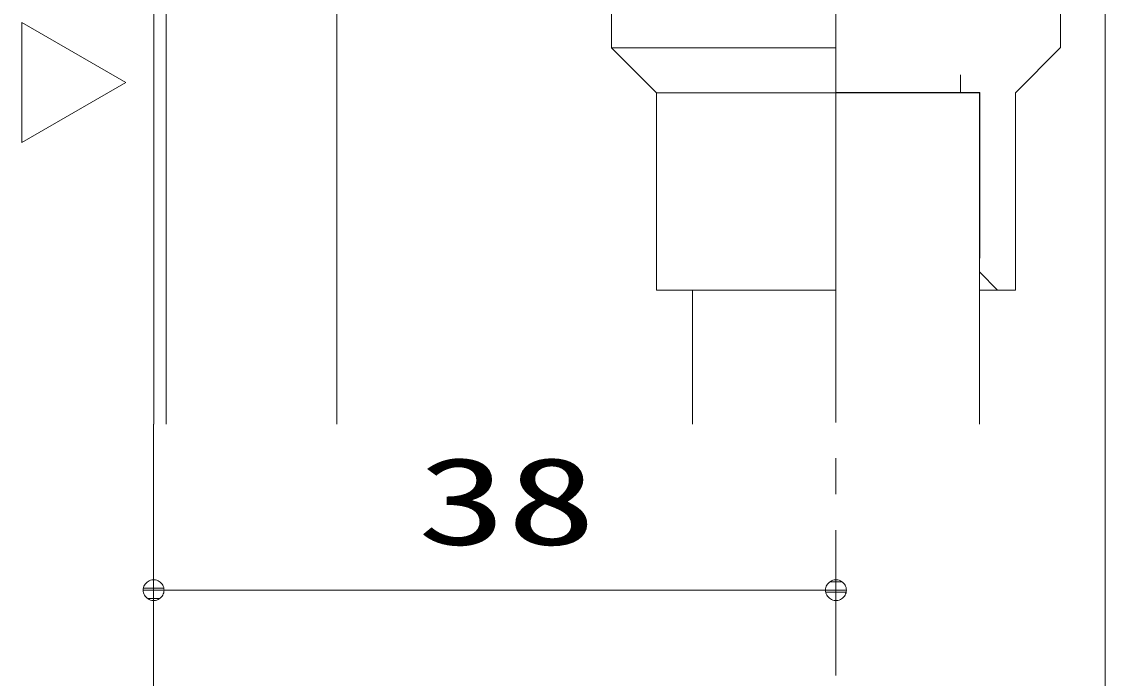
# Model space of a CAD drawing. Units: millimetres on the paper, scale 1:2. Extents: x -305 to 305, y -152 to 152.
# Drawn here: x -55.62 to -25.45, y 57.83 to 76.12 of the extents above; entities that cross this region are included whole.
import ezdxf
from ezdxf.enums import TextEntityAlignment as Align

# ---------------------------------------------------------------- set-up
doc = ezdxf.new("R2010")
doc.units = ezdxf.units.MM
doc.linetypes.add('LONG_CHAIN', pattern=[21, 18, -1, 1, -1])
doc.layers.add('0-0_TV', color=7, linetype='Continuous', lineweight=9)
doc.layers.add('0-3_0', color=7, linetype='Continuous', lineweight=9)
doc.styles.add('ＭＳ ゴシック', font='')
doc.styles.get('ＭＳ ゴシック').set_extended_font_data('MS Gothic')

# ---------------------------------------------------------------- blocks, each defined once
blk = doc.blocks.new('_DOTSMALL')
at = {"layer": '0-3_0'}
for p, q in [((0.0746, 0.1), (-0.0746, 0.1)), ((0.1223, -0.0248), (-0.1223, -0.0248))]:
    blk.add_line(p, q, dxfattribs=at)
for points in [[(0.125, 0), (0.124, 0.0157), (0.1211, 0.0311), (0.1162, 0.046), (0.1095, 0.0602), (0.1011, 0.0735), (0.0911, 0.0856), (0.0797, 0.0963), (0.067, 0.1055), (0.0532, 0.1131), (0.0386, 0.1189), (0.0234, 0.1228), (0.0078, 0.1248), (-0.0078, 0.1248), (-0.0234, 0.1228), (-0.0386, 0.1189), (-0.0532, 0.1131), (-0.067, 0.1055), (-0.0797, 0.0963), (-0.0911, 0.0856), (-0.1011, 0.0735), (-0.1095, 0.0602), (-0.1162, 0.046), (-0.1211, 0.0311), (-0.124, 0.0157), (-0.125, 0), (0, 0)], [(-0.125, 0), (-0.124, -0.0157), (-0.1211, -0.0311), (-0.1162, -0.046), (-0.1095, -0.0602), (-0.1011, -0.0735), (-0.0911, -0.0856), (-0.0797, -0.0963), (-0.067, -0.1055), (-0.0532, -0.1131), (-0.0386, -0.1189), (-0.0234, -0.1228), (-0.0078, -0.1248), (0.0078, -0.1248), (0.0234, -0.1228), (0.0386, -0.1189), (0.0532, -0.1131), (0.067, -0.1055), (0.0797, -0.0963), (0.0911, -0.0856), (0.1011, -0.0735), (0.1095, -0.0602), (0.1162, -0.046), (0.1211, -0.0311), (0.124, -0.0157), (0.125, 0), (0, 0)]]:
    blk.add_lwpolyline(points, close=True, dxfattribs=at)

msp = doc.modelspace()

# ---------------------------------------------------------------- linework, layer by layer
at = {"layer": '0-0_TV', "linetype": 'LONG_CHAIN'}
for q in [(-32.949, 57.901), (-32.949, 73.744)]:
    msp.add_line((-32.949, 103.956), q, dxfattribs=at)
at = {"layer": '0-0_TV'}
for p, q in [((-51.947, 96.144), (-51.947, 64.909)), ((-51.947, 96.144), (-51.947, 64.91)), ((-51.598, 96.144), (-51.598, 64.91)), ((-51.598, 96.144), (-51.598, 64.91)), ((-46.849, 96.144), (-46.849, 64.91)), ((-46.849, 96.144), (-46.849, 64.91)), ((-25.449, 79.845), (-25.449, 53.077)), ((-39.196, 75.394), (-39.196, 79.245)), ((-39.196, 75.394), (-39.196, 79.245)), ((-26.7, 75.394), (-26.7, 79.245)), ((-26.7, 75.394), (-26.7, 79.245)), ((-39.196, 75.394), (-32.949, 75.394)), ((-39.196, 75.394), (-37.946, 74.143)), ((-39.196, 75.394), (-37.944, 74.143)), ((-39.196, 75.394), (-32.949, 75.394)), ((-26.702, 75.394), (-27.951, 74.143)), ((-26.702, 75.394), (-27.951, 74.143)), ((-29.481, 74.644), (-29.481, 74.143)), ((-29.481, 74.644), (-29.481, 74.144)), ((-37.944, 68.644), (-37.944, 74.144)), ((-37.944, 68.644), (-37.944, 74.144)), ((-37.944, 74.143), (-32.949, 74.143)), ((-37.944, 74.143), (-32.949, 74.143)), ((-28.95, 74.143), (-32.95, 74.143)), ((-28.948, 74.144), (-32.949, 74.144)), ((-28.948, 74.144), (-29.481, 74.144)), ((-28.95, 74.143), (-29.481, 74.143)), ((-28.948, 74.144), (-28.95, 64.91)), ((-28.95, 74.143), (-28.95, 64.91)), ((-27.951, 68.644), (-27.951, 74.144)), ((-27.951, 68.644), (-27.951, 74.143)), ((-28.948, 69.144), (-28.45, 68.644)), ((-28.948, 69.144), (-28.45, 68.644)), ((-32.949, 68.644), (-37.946, 68.644)), ((-32.949, 68.644), (-37.944, 68.644)), ((-36.947, 68.644), (-36.947, 64.91)), ((-36.947, 68.644), (-36.947, 64.91)), ((-28.95, 68.644), (-27.951, 68.644)), ((-28.948, 68.644), (-27.951, 68.644)), ((-51.949, 64.909), (-51.949, 53.077)), ((-51.949, 64.909), (-51.949, 59.283)), ((-32.949, 57.901), (-32.949, 61.283)), ((-51.949, 60.283), (-32.949, 60.283))]:
    msp.add_line(p, q, dxfattribs=at)
msp.add_lwpolyline([(-55.624, 72.754), (-52.726, 74.427), (-55.624, 76.101)], close=True, dxfattribs=at)
for centre, start, end in [((-39.196, 75.394), 90, 270), ((-39.196, 75.394), 44.9836, 224.9836), ((-39.196, 75.394), 180, 0), ((-39.196, 75.394), 45.0329, 225.0329), ((-39.196, 75.394), 180, 0), ((-39.196, 75.394), 90, 270), ((-32.949, 75.394), 270, 90), ((-32.949, 75.394), 270, 90), ((-26.702, 75.394), 315.0494, 135.0494), ((-26.702, 75.394), 315.0329, 135.0329), ((-26.7, 75.394), 180, 0), ((-26.7, 75.394), 180, 0), ((-29.481, 74.644), 0, 180), ((-29.481, 74.644), 0, 180), ((-37.946, 74.143), 224.9836, 44.9836), ((-37.944, 74.144), 0, 180), ((-37.944, 74.144), 0, 180), ((-37.944, 74.143), 90, 270), ((-37.944, 74.143), 90, 270), ((-37.944, 74.143), 225.0329, 45.0329), ((-32.95, 74.143), 90, 270), ((-32.949, 74.144), 90, 270), ((-32.949, 74.143), 270, 90), ((-32.949, 74.143), 270, 90), ((-29.481, 74.144), 180, 0), ((-29.481, 74.144), 90, 270), ((-29.481, 74.143), 180, 0), ((-29.481, 74.143), 90, 270), ((-28.95, 74.143), 0, 180), ((-28.95, 74.143), 270, 90), ((-28.95, 74.143), 270, 90), ((-28.948, 74.144), 270, 90), ((-28.948, 74.144), 359.9911, 179.9911), ((-28.948, 74.144), 270, 90), ((-27.951, 74.144), 0, 180), ((-27.951, 74.143), 135.0494, 315.0494), ((-27.951, 74.143), 0, 180), ((-27.951, 74.143), 135.0329, 315.0329), ((-32.949, 73.744), 180, 0), ((-28.948, 69.144), 44.897, 224.897), ((-28.948, 69.144), 44.897, 224.897), ((-37.946, 68.644), 90, 270), ((-37.944, 68.644), 180, 0), ((-37.944, 68.644), 180, 0), ((-37.944, 68.644), 90, 270), ((-36.947, 68.644), 0, 180), ((-36.947, 68.644), 0, 180), ((-32.949, 68.644), 270, 90), ((-32.949, 68.644), 270, 90), ((-28.95, 68.644), 90, 270), ((-28.948, 68.644), 90, 270), ((-28.45, 68.644), 224.897, 44.897), ((-28.45, 68.644), 224.897, 44.897), ((-27.951, 68.644), 270, 90), ((-27.951, 68.644), 180, 0), ((-27.951, 68.644), 180, 0), ((-27.951, 68.644), 270, 90), ((-51.947, 64.91), 180, 0), ((-51.947, 64.909), 180, 0), ((-51.598, 64.91), 180, 0), ((-51.598, 64.91), 180, 0), ((-46.849, 64.91), 180, 0), ((-46.849, 64.91), 180, 0), ((-36.947, 64.91), 180, 0), ((-36.947, 64.91), 180, 0), ((-28.95, 64.91), 180, 0), ((-28.95, 64.91), 179.9911, 359.9911), ((-32.949, 57.901), 180, 0)]:
    msp.add_arc(centre, 0.0004, start, end, dxfattribs=at)

# ---------------------------------------------------------------- block references
at = {"layer": '0-0_TV', "xscale": 2.32, "yscale": 2.32, "rotation": 180}
msp.add_blockref('_DOTSMALL', (-51.949, 60.283), dxfattribs=at)
at = {"layer": '0-0_TV', "xscale": 2.32, "yscale": 2.32}
msp.add_blockref('_DOTSMALL', (-32.949, 60.283), dxfattribs=at)

# ---------------------------------------------------------------- texts
at = {"layer": '0-0_TV', "style": 'ＭＳ ゴシック', "width": 1.5}
msp.add_text('38', height=2.441, dxfattribs=at).set_placement((-44.608, 60.813), align=Align.BOTTOM_LEFT)

doc.saveas('drawing.dxf')
